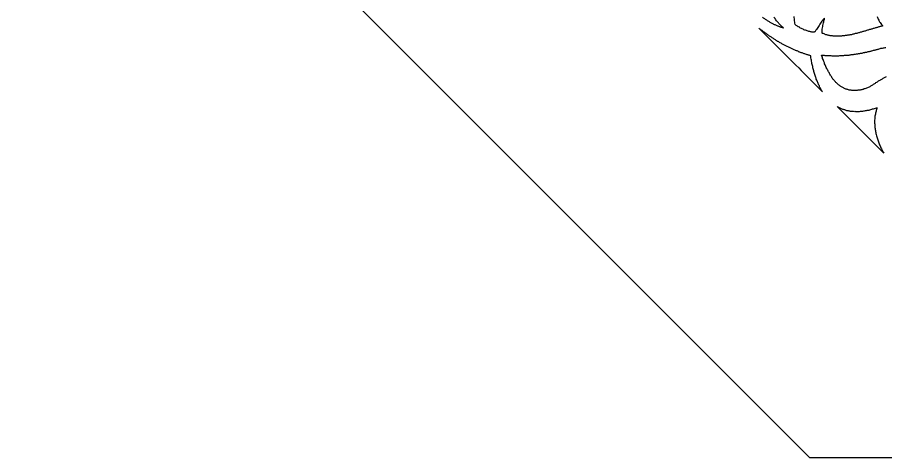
# Model space of a CAD drawing. Extents: x -550 to 550, y -550 to 550.
# Drawn here: x -434.9 to -207.9, y -550 to -434.9 of the extents above; entities that cross this region are included whole.
import ezdxf

# ---------------------------------------------------------------- set-up
doc = ezdxf.new("R2010")
doc.units = 0
doc.layers.add('LAYER_1', color=18, linetype='CONTINUOUS')

msp = doc.modelspace()

# ---------------------------------------------------------------- linework, layer by layer
at = {"layer": 'LAYER_1'}
for points in [[(227.82, -550), (550, -227.82), (550, 227.82), (227.82, 550), (-227.82, 550), (-550, 227.82), (-550, -227.82), (-227.82, -550)], [(-241.05, -437.74), (-240.36, -438.43), (-239.66, -439.12), (-238.97, -439.82), (-238.28, -440.51), (-237.58, -441.21), (-236.89, -441.9), (-236.19, -442.59), (-235.5, -443.29), (-234.81, -443.98), (-234.11, -444.67), (-233.42, -445.37), (-232.73, -446.06), (-232.03, -446.76), (-231.34, -447.45), (-230.64, -448.14), (-229.95, -448.84), (-229.26, -449.53), (-228.56, -450.23), (-227.87, -450.92), (-227.17, -451.61), (-226.48, -452.31), (-225.79, -453), (-225.09, -453.69), (-224.4, -454.39), (-224.51, -454.19), (-224.63, -454.02), (-224.74, -453.82), (-224.85, -453.62), (-224.96, -453.42), (-225.07, -453.22), (-225.16, -453.04), (-225.23, -452.83), (-225.34, -452.63), (-225.44, -452.4), (-225.54, -452.2), (-225.64, -451.97), (-225.73, -451.74), (-225.83, -451.51), (-225.93, -451.31), (-226.03, -451.08), (-226.09, -450.84), (-226.18, -450.61), (-226.24, -450.37), (-226.33, -450.14), (-226.41, -449.88), (-226.49, -449.62), (-226.57, -449.36), (-226.64, -449.1), (-226.72, -448.85), (-226.76, -448.63), (-226.82, -448.34), (-226.9, -448.08), (-226.96, -447.79), (-227.02, -447.5), (-227.12, -447.27), (-227.16, -447), (-227.22, -446.71), (-227.27, -446.39), (-227.31, -446.13), (-227.37, -445.84), (-227.42, -445.52), (-227.46, -445.25), (-227.5, -444.93), (-227.71, -444.86), (-227.89, -444.82), (-228.08, -444.77), (-228.28, -444.7), (-228.44, -444.67), (-228.63, -444.62), (-228.83, -444.56), (-229, -444.48), (-229.21, -444.41), (-229.39, -444.36), (-229.59, -444.29), (-229.76, -444.21), (-229.97, -444.15), (-230.13, -444.12), (-230.32, -444.02), (-230.51, -443.97), (-230.68, -443.84), (-230.87, -443.79), (-231.06, -443.69), (-231.24, -443.65), (-231.43, -443.55), (-231.6, -443.47), (-231.78, -443.42), (-231.97, -443.32), (-232.16, -443.22), (-232.35, -443.17), (-232.54, -443.07), (-232.73, -442.97), (-232.9, -442.89), (-233.07, -442.82), (-233.26, -442.72), (-233.43, -442.64), (-233.62, -442.54), (-233.81, -442.44), (-234, -442.34), (-234.17, -442.26), (-234.36, -442.16), (-234.53, -442.08), (-234.72, -441.98), (-234.91, -441.88), (-235.08, -441.8), (-235.25, -441.67), (-235.44, -441.57), (-235.63, -441.47), (-235.81, -441.35), (-236, -441.25), (-236.15, -441.19), (-236.31, -441.03), (-236.5, -440.93), (-236.67, -440.8), (-236.87, -440.7), (-237.04, -440.57), (-237.23, -440.47), (-237.41, -440.34), (-237.56, -440.23), (-237.75, -440.13), (-237.93, -440), (-238.08, -439.89), (-238.27, -439.79), (-238.45, -439.66), (-238.62, -439.53), (-238.8, -439.4), (-238.95, -439.29), (-239.13, -439.16), (-239.3, -439.03), (-239.48, -438.9), (-239.67, -438.8), (-239.84, -438.67), (-240, -438.51), (-240.18, -438.38), (-240.33, -438.27), (-240.51, -438.14), (-240.68, -438.01), (-240.86, -437.88)], [(-220.54, -458.25), (-220.37, -458.33), (-220.22, -458.39), (-220.07, -458.49), (-219.9, -458.57), (-219.71, -458.67), (-219.53, -458.72), (-219.36, -458.79), (-219.19, -458.87), (-219.01, -458.92), (-218.82, -458.97), (-218.66, -459.04), (-218.47, -459.09), (-218.29, -459.14), (-218.12, -459.22), (-217.94, -459.26), (-217.74, -459.28), (-217.54, -459.34), (-217.34, -459.36), (-217.16, -459.41), (-216.98, -459.4), (-216.76, -459.44), (-216.57, -459.45), (-216.37, -459.47), (-216.17, -459.48), (-215.96, -459.47), (-215.75, -459.5), (-215.54, -459.49), (-215.36, -459.48), (-215.13, -459.49), (-214.93, -459.5), (-214.72, -459.48), (-214.51, -459.47), (-214.27, -459.44), (-214.06, -459.42), (-213.85, -459.41), (-213.6, -459.38), (-213.4, -459.31), (-213.17, -459.26), (-212.93, -459.23), (-212.7, -459.19), (-212.49, -459.17), (-212.25, -459.14), (-212.01, -459.06), (-211.77, -459.03), (-211.53, -458.95), (-211.31, -458.85), (-211.07, -458.82), (-210.83, -458.74), (-210.56, -458.65), (-210.32, -458.57), (-210.1, -458.52), (-210.17, -458.73), (-210.25, -458.97), (-210.34, -459.23), (-210.42, -459.47), (-210.48, -459.73), (-210.54, -459.99), (-210.59, -460.21), (-210.63, -460.49), (-210.69, -460.75), (-210.7, -460.96), (-210.74, -461.24), (-210.77, -461.48), (-210.78, -461.75), (-210.78, -462.02), (-210.78, -462.33), (-210.78, -462.57), (-210.76, -462.85), (-210.75, -463.14), (-210.73, -463.43), (-210.71, -463.68), (-210.66, -463.95), (-210.61, -464.23), (-210.58, -464.48), (-210.53, -464.76), (-210.49, -465.03), (-210.44, -465.31), (-210.36, -465.57), (-210.29, -465.87), (-210.23, -466.11), (-210.16, -466.41), (-210.06, -466.69), (-209.97, -466.96), (-209.89, -467.22), (-209.81, -467.48), (-209.7, -467.69), (-209.59, -467.97), (-209.48, -468.22), (-209.36, -468.48), (-209.24, -468.73), (-209.13, -468.98), (-209.01, -469.24), (-208.91, -469.47), (-208.78, -469.69), (-208.65, -469.91), (-208.51, -470.19), (-208.38, -470.41), (-209.06, -469.73), (-209.73, -469.06), (-210.41, -468.38), (-211.08, -467.7), (-211.76, -467.03), (-212.43, -466.35), (-213.11, -465.68), (-213.78, -465), (-214.46, -464.33), (-215.14, -463.65), (-215.81, -462.98), (-216.49, -462.3), (-217.16, -461.63), (-217.84, -460.95), (-218.51, -460.28), (-219.19, -459.6), (-219.86, -458.92)]]:
    msp.add_lwpolyline(points, close=True, dxfattribs=at)
for points in [[(-240.11, -434.87), (-239.94, -435), (-239.74, -435.1), (-239.55, -435.24), (-239.38, -435.37), (-239.19, -435.47), (-239.01, -435.6), (-238.86, -435.71), (-238.69, -435.79), (-238.53, -435.95), (-238.36, -436.03), (-238.17, -436.13), (-238.01, -436.24), (-237.84, -436.32), (-237.65, -436.42), (-237.5, -436.52), (-237.33, -436.6), (-237.18, -436.66), (-237.01, -436.74), (-236.86, -436.8), (-236.69, -436.88), (-236.52, -436.96), (-236.37, -437.02), (-236.2, -437.1), (-236.05, -437.16), (-235.9, -437.22), (-235.73, -437.3), (-235.6, -437.34), (-235.45, -437.4), (-235.3, -437.46), (-235.15, -437.52), (-235, -437.53), (-234.85, -437.59), (-234.7, -437.64), (-234.57, -437.68), (-234.75, -437.51), (-234.94, -437.36), (-235.12, -437.18), (-235.31, -437.03), (-235.47, -436.88), (-235.63, -436.72), (-235.79, -436.51), (-235.94, -436.35), (-236.12, -436.18), (-236.26, -435.99), (-236.43, -435.78), (-236.57, -435.6), (-236.69, -435.43), (-236.83, -435.24), (-236.97, -435.05), (-237.1, -434.84)], [(-210.09, -434.67), (-210.01, -434.92), (-209.92, -435.15), (-209.82, -435.39), (-209.71, -435.63), (-209.6, -435.88), (-209.48, -436.09), (-209.33, -436.29), (-209.17, -436.54), (-208.99, -436.76), (-208.82, -436.98), (-208.63, -437.17), (-208.79, -437.23), (-208.97, -437.24), (-209.12, -437.26), (-209.31, -437.3), (-209.48, -437.36), (-209.66, -437.4), (-209.87, -437.47), (-210.03, -437.53), (-210.22, -437.57), (-210.39, -437.63), (-210.56, -437.69), (-210.76, -437.76), (-210.95, -437.8), (-211.14, -437.84), (-211.31, -437.89), (-211.51, -437.96), (-211.7, -438), (-211.9, -438.07), (-212.09, -438.11), (-212.29, -438.18), (-212.46, -438.24), (-212.66, -438.3), (-212.87, -438.37), (-213.04, -438.43), (-213.24, -438.5), (-213.45, -438.52), (-213.65, -438.59), (-213.84, -438.62), (-214.05, -438.69), (-214.25, -438.76), (-214.44, -438.8), (-214.63, -438.89), (-214.83, -438.95), (-215.04, -438.97), (-215.24, -439.04), (-215.45, -439.11), (-215.62, -439.11), (-215.85, -439.16), (-216.05, -439.23), (-216.24, -439.27), (-216.47, -439.31), (-216.64, -439.37), (-216.84, -439.44), (-217.05, -439.45), (-217.24, -439.49), (-217.47, -439.54), (-217.66, -439.57), (-217.87, -439.59), (-218.06, -439.63), (-218.27, -439.64), (-218.46, -439.68), (-218.65, -439.71), (-218.86, -439.73), (-219.05, -439.77), (-219.26, -439.78), (-219.47, -439.8), (-219.67, -439.79), (-219.86, -439.82), (-220.07, -439.84), (-220.27, -439.82), (-220.46, -439.86), (-220.64, -439.81), (-220.83, -439.85), (-221.03, -439.83), (-221.23, -439.82), (-221.42, -439.8), (-221.62, -439.79), (-221.82, -439.77), (-222.01, -439.76), (-222.18, -439.73), (-222.37, -439.72), (-222.55, -439.67), (-222.77, -439.64), (-222.95, -439.59), (-223.13, -439.54), (-223.32, -439.5), (-223.5, -439.45), (-223.7, -439.39), (-223.83, -439.3), (-224.01, -439.26), (-224.2, -439.16), (-224.38, -439.11), (-224.46, -439.04), (-224.51, -438.9), (-224.5, -438.72), (-224.52, -438.52), (-224.5, -438.26), (-224.47, -437.98), (-224.43, -437.66), (-224.35, -437.33), (-224.3, -437.01), (-224.22, -436.68), (-224.12, -436.38), (-224.07, -436.11), (-224.02, -435.84), (-223.97, -435.62), (-223.92, -435.4), (-223.87, -435.26), (-223.88, -435.17), (-223.9, -435.15), (-224, -435.23), (-224.13, -435.37), (-224.26, -435.51), (-224.43, -435.71), (-224.59, -435.91), (-224.76, -436.19), (-224.95, -436.45), (-225.13, -436.73), (-225.32, -437.04), (-225.49, -437.32), (-225.67, -437.55), (-225.84, -437.83), (-226, -438.08), (-226.14, -438.3), (-226.26, -438.46), (-226.37, -438.62), (-226.47, -438.7), (-226.52, -438.74), (-226.66, -438.74), (-226.82, -438.76), (-227, -438.76), (-227.18, -438.76), (-227.35, -438.69), (-227.55, -438.67), (-227.75, -438.6), (-227.97, -438.57), (-228.17, -438.5), (-228.41, -438.44), (-228.63, -438.36), (-228.84, -438.29), (-229.04, -438.22), (-229.26, -438.14), (-229.47, -438.02), (-229.69, -437.93), (-229.9, -437.82), (-230.12, -437.73), (-230.31, -437.63), (-230.46, -437.52), (-230.65, -437.43), (-230.82, -437.35), (-230.97, -437.24), (-231.13, -437.13), (-231.26, -437.05), (-231.38, -436.93), (-231.47, -436.83), (-231.55, -436.75), (-231.61, -436.47), (-231.65, -436.15), (-231.7, -435.84), (-231.73, -435.57), (-231.76, -435.28), (-231.78, -434.98), (-231.78, -434.71)], [(-207.73, -450.46), (-207.91, -450.55), (-208.09, -450.64), (-208.26, -450.75), (-208.44, -450.83), (-208.62, -450.92), (-208.79, -451.03), (-208.97, -451.12), (-209.12, -451.2), (-209.3, -451.29), (-209.46, -451.4), (-209.66, -451.52), (-209.83, -451.63), (-209.99, -451.73), (-210.15, -451.84), (-210.33, -451.98), (-210.52, -452.07), (-210.68, -452.18), (-210.84, -452.29), (-211.01, -452.39), (-211.17, -452.5), (-211.34, -452.61), (-211.54, -452.73), (-211.7, -452.84), (-211.87, -452.94), (-212.05, -453.08), (-212.21, -453.19), (-212.43, -453.29), (-212.63, -453.36), (-212.87, -453.44), (-213.09, -453.54), (-213.31, -453.59), (-213.54, -453.63), (-213.76, -453.73), (-213.98, -453.78), (-214.17, -453.82), (-214.4, -453.86), (-214.6, -453.93), (-214.79, -453.97), (-214.99, -453.95), (-215.2, -453.97), (-215.39, -454.01), (-215.6, -454.02), (-215.79, -454.01), (-215.98, -454.05), (-216.18, -454.03), (-216.38, -454.02), (-216.53, -454.04), (-216.73, -454.03), (-216.91, -453.98), (-217.11, -453.97), (-217.27, -453.94), (-217.47, -453.92), (-217.65, -453.88), (-217.82, -453.8), (-217.96, -453.75), (-218.13, -453.72), (-218.29, -453.64), (-218.47, -453.6), (-218.64, -453.52), (-218.81, -453.44), (-218.96, -453.34), (-219.13, -453.26), (-219.28, -453.2), (-219.43, -453.09), (-219.58, -452.99), (-219.74, -452.88), (-219.89, -452.77), (-220.04, -452.67), (-220.2, -452.56), (-220.33, -452.42), (-220.49, -452.31), (-220.62, -452.17), (-220.76, -452.04), (-220.9, -451.9), (-221.04, -451.76), (-221.18, -451.62), (-221.32, -451.43), (-221.44, -451.26), (-221.58, -451.13), (-221.72, -450.94), (-221.85, -450.77), (-221.97, -450.55), (-222.08, -450.4), (-222.22, -450.21), (-222.33, -450.02), (-222.46, -449.8), (-222.58, -449.58), (-222.71, -449.36), (-222.82, -449.16), (-222.95, -448.94), (-223.04, -448.72), (-223.17, -448.5), (-223.29, -448.28), (-223.41, -448.03), (-223.52, -447.78), (-223.63, -447.53), (-223.74, -447.29), (-223.85, -447.04), (-223.93, -446.78), (-224.05, -446.48), (-224.16, -446.23), (-224.26, -445.96), (-224.37, -445.66), (-224.45, -445.35), (-224.57, -445.05), (-224.66, -444.78), (-224.43, -444.78), (-224.2, -444.79), (-223.98, -444.82), (-223.76, -444.86), (-223.53, -444.87), (-223.31, -444.9), (-223.08, -444.91), (-222.87, -444.89), (-222.67, -444.91), (-222.44, -444.91), (-222.21, -444.92), (-222.01, -444.94), (-221.78, -444.94), (-221.56, -444.93), (-221.33, -444.93), (-221.14, -444.95), (-220.96, -444.94), (-220.73, -444.95), (-220.52, -444.93), (-220.32, -444.95), (-220.11, -444.93), (-219.9, -444.92), (-219.68, -444.9), (-219.47, -444.88), (-219.28, -444.9), (-219.08, -444.86), (-218.87, -444.85), (-218.66, -444.83), (-218.45, -444.82), (-218.28, -444.81), (-218.08, -444.83), (-217.87, -444.81), (-217.68, -444.77), (-217.47, -444.76), (-217.3, -444.7), (-217.09, -444.68), (-216.89, -444.65), (-216.7, -444.66), (-216.51, -444.63), (-216.32, -444.59), (-216.11, -444.57), (-215.92, -444.54), (-215.74, -444.53), (-215.55, -444.49), (-215.4, -444.47), (-215.21, -444.43), (-215.02, -444.39), (-214.83, -444.36), (-214.64, -444.32), (-214.45, -444.28), (-214.27, -444.28), (-214.08, -444.24), (-213.89, -444.2), (-213.72, -444.14), (-213.53, -444.11), (-213.38, -444.08), (-213.22, -444.05), (-213.03, -444.02), (-212.84, -443.98), (-212.67, -443.92), (-212.49, -443.88), (-212.33, -443.86), (-212.14, -443.82), (-211.97, -443.76), (-211.78, -443.72), (-211.61, -443.67), (-211.48, -443.62), (-211.29, -443.58), (-211.12, -443.52), (-210.98, -443.53), (-210.81, -443.47), (-210.64, -443.41), (-210.46, -443.37), (-210.3, -443.35), (-210.13, -443.29), (-209.96, -443.23), (-209.81, -443.2), (-209.57, -443.12), (-209.37, -443.05), (-209.15, -443), (-208.93, -442.95), (-208.72, -442.93), (-208.48, -442.9), (-208.26, -442.84), (-208.06, -442.82), (-207.82, -442.79)]]:
    msp.add_lwpolyline(points, dxfattribs=at)

doc.saveas('drawing.dxf')
